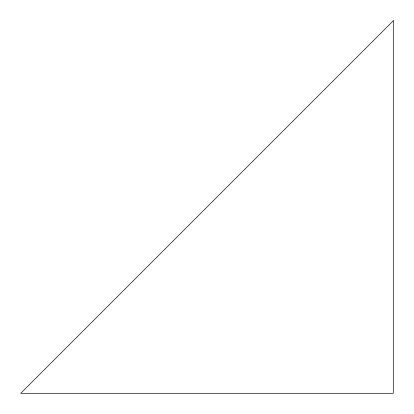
<?xml version="1.0" encoding="UTF-8"?>
<svg xmlns="http://www.w3.org/2000/svg" width="414" height="414" viewBox="0 0 414 414"><rect width="100%" height="100%" fill="white"/><g stroke="black" fill="none" stroke-linecap="round" stroke-linejoin="round"><path stroke-width="0.62" d="M393.3 20.7L20.7 393.3L393.3 393.3L393.3 20.7"/></g></svg>
